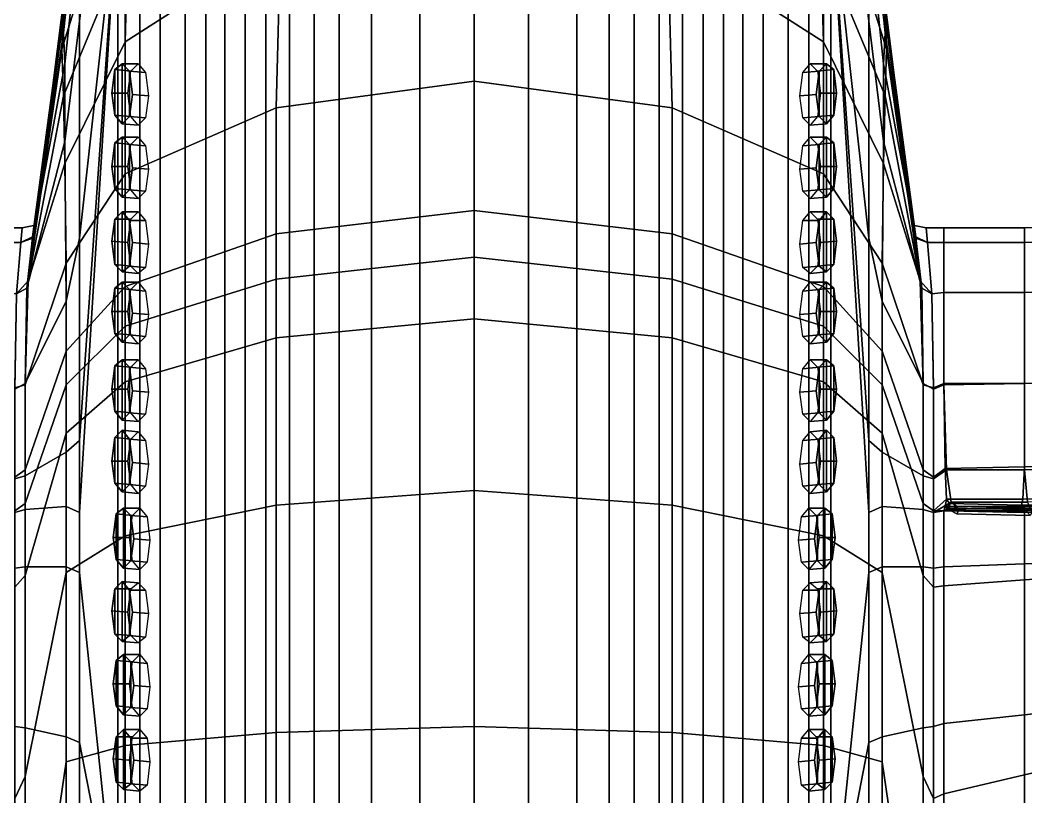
# Model space of a CAD drawing. Extents: x -0.257 to 0.257, y -0.266 to 0.229.
# Drawn here: x -0.0309 to 0.0376, y -0.0428 to 0.0102 of the extents above; entities that cross this region are included whole.
import ezdxf

# ---------------------------------------------------------------- set-up
doc = ezdxf.new("R2010")
doc.units = 0
for name, color, linetype in [('LOWPOLY_AIRPLANE_PLANEBODY', 252, 'CONTINUOUS'), ('LOWPOLY_AIRPLANE_POLYSURFAC_100', 252, 'CONTINUOUS'), ('LOWPOLY_AIRPLANE_POLYSURFAC_101', 252, 'CONTINUOUS'), ('LOWPOLY_AIRPLANE_POLYSURFAC_102', 252, 'CONTINUOUS'), ('LOWPOLY_AIRPLANE_POLYSURFAC_161', 252, 'CONTINUOUS'), ('LOWPOLY_AIRPLANE_POLYSURFAC_170', 252, 'CONTINUOUS'), ('LOWPOLY_AIRPLANE_POLYSURFAC_171', 252, 'CONTINUOUS'), ('LOWPOLY_AIRPLANE_POLYSURFAC_172', 252, 'CONTINUOUS'), ('LOWPOLY_AIRPLANE_POLYSURFAC_173', 252, 'CONTINUOUS'), ('LOWPOLY_AIRPLANE_POLYSURFAC_174', 252, 'CONTINUOUS'), ('LOWPOLY_AIRPLANE_POLYSURFAC_175', 252, 'CONTINUOUS'), ('LOWPOLY_AIRPLANE_POLYSURFAC_176', 252, 'CONTINUOUS'), ('LOWPOLY_AIRPLANE_POLYSURFAC_177', 252, 'CONTINUOUS'), ('LOWPOLY_AIRPLANE_POLYSURFAC_178', 252, 'CONTINUOUS'), ('LOWPOLY_AIRPLANE_POLYSURFAC_85', 252, 'CONTINUOUS'), ('LOWPOLY_AIRPLANE_POLYSURFAC_94', 252, 'CONTINUOUS'), ('LOWPOLY_AIRPLANE_POLYSURFAC_95', 252, 'CONTINUOUS'), ('LOWPOLY_AIRPLANE_POLYSURFAC_96', 252, 'CONTINUOUS'), ('LOWPOLY_AIRPLANE_POLYSURFAC_97', 252, 'CONTINUOUS'), ('LOWPOLY_AIRPLANE_POLYSURFAC_98', 252, 'CONTINUOUS'), ('LOWPOLY_AIRPLANE_POLYSURFAC_99', 252, 'CONTINUOUS')]:
    doc.layers.add(name, color=color, linetype=linetype)

msp = doc.modelspace()

# ---------------------------------------------------------------- meshes
at = {"layer": 'LOWPOLY_AIRPLANE_PLANEBODY'}
mesh = msp.add_polyface(dxfattribs=at)
corners = [(0.0269, -0.0047, 0.0449), (0.0269, 0.0101, 0.043), (0.0279, 0.0019, 0.041), (0.0278, -0.009, 0.0431), (0.0278, 0.0121, 0.0337), (0.0279, 0.0116, 0.0346), (0.0264, 0.0242, 0.0352), (0.0262, 0.025, 0.034), (0.028, 0.011, 0.0354), (0.0266, 0.0233, 0.0362), (0.0281, 0.0082, 0.0274), (0.028, 0.0107, 0.0291), (0.0252, 0.0228, 0.0279), (0.0246, 0.0194, 0.0259), (0.0279, 0.0122, 0.0307), (0.0256, 0.025, 0.03), (0.0278, -0.0064, 0.0226), (0.0279, 0.0004, 0.0241), (0.0238, 0.0087, 0.0229), (0.0238, -0.0003, 0.0218), (0.028, 0.0093, 0.0378), (0.0279, 0.0072, 0.0392), (0.0268, 0.0176, 0.0407), (0.0268, 0.0207, 0.0387), (0.0278, 0.0125, 0.0324), (0.026, 0.0255, 0.0321), (0.028, 0.005, 0.0257), (0.0236, 0.0156, 0.0243), (0.028, 0.0104, 0.0365), (0.0267, 0.0224, 0.0373), (0, 0.006, 0.0216), (0, -0.0028, 0.021), (0.0135, -0.0044, 0.021), (0.0135, 0.0042, 0.0216), (0, 0.0176, 0.0225), (0.0132, 0.0155, 0.0226), (0.0123, 0.0268, 0.0241), (0, 0.0288, 0.0239), (0.0256, 0.0213, 0.0455), (0.0254, 0.0293, 0.0429), (0.025, 0.0314, 0.0403), (0.0246, 0.0325, 0.0385), (0.0242, 0.0331, 0.0372), (0.019, 0.0328, 0.0276), (0.0164, 0.0302, 0.0257), (0.0243, 0.0189, 0.0486), (0.0243, 0.0325, 0.0486), (0.0301, -0.0046, 0.0357), (0.0304, -0.0076, 0.0338), (0.0301, -0.0047, 0.0379), (0.0299, -0.0038, 0.0369)]
mesh.append_faces([[corners[k] for k in face] for face in [(0, 1, 2, 3), (4, 5, 6, 7), (5, 8, 9, 6), (10, 11, 12, 13), (11, 14, 15, 12), (16, 17, 18, 19), (20, 21, 22, 23), (21, 2, 1, 22), (14, 24, 25, 15), (24, 4, 7, 25), (17, 26, 27, 18), (26, 10, 13, 27), (28, 29, 9, 8), (20, 23, 29, 28), (30, 31, 32, 33), (34, 30, 33, 35), (35, 36, 37, 34), (38, 39, 22, 1), (39, 40, 23, 22), (40, 41, 29, 23), (41, 42, 9, 29), (43, 44, 13, 12), (44, 36, 27, 13), (36, 35, 18, 27), (35, 33, 19, 18), (38, 45, 46, 46), (1, 0, 45, 38), (4, 47, 5, 5), (17, 48, 26, 26), (49, 21, 20, 50), (20, 28, 50, 50), (28, 8, 47, 50), (5, 47, 8, 8), (48, 11, 10, 10), (14, 11, 48, 48), (26, 48, 10, 10), (4, 24, 47, 47), (47, 24, 14, 48)]])
mesh = msp.add_polyface(dxfattribs=at)
corners = [(-0.0279, 0.0019, 0.041), (-0.0269, 0.0101, 0.043), (-0.0269, -0.0047, 0.0449), (-0.0278, -0.009, 0.0431), (-0.0264, 0.0242, 0.0352), (-0.0279, 0.0116, 0.0346), (-0.0278, 0.0121, 0.0337), (-0.0262, 0.025, 0.034), (-0.0266, 0.0233, 0.0362), (-0.028, 0.011, 0.0354), (-0.0252, 0.0228, 0.0279), (-0.028, 0.0107, 0.0291), (-0.0281, 0.0082, 0.0274), (-0.0246, 0.0194, 0.0259), (-0.0256, 0.025, 0.03), (-0.0279, 0.0122, 0.0307), (-0.0238, 0.0087, 0.0229), (-0.0279, 0.0004, 0.0241), (-0.0278, -0.0064, 0.0226), (-0.0238, -0.0003, 0.0218), (-0.0268, 0.0176, 0.0407), (-0.0279, 0.0072, 0.0392), (-0.028, 0.0093, 0.0378), (-0.0268, 0.0207, 0.0387), (-0.026, 0.0255, 0.0321), (-0.0278, 0.0125, 0.0324), (-0.0236, 0.0156, 0.0243), (-0.028, 0.005, 0.0257), (-0.0267, 0.0224, 0.0373), (-0.028, 0.0104, 0.0365), (-0.0135, -0.0044, 0.021), (0, -0.0028, 0.021), (0, 0.006, 0.0216), (-0.0135, 0.0042, 0.0216), (0, 0.0176, 0.0225), (-0.0132, 0.0155, 0.0226), (0, 0.0288, 0.0239), (-0.0123, 0.0268, 0.0241), (-0.0254, 0.0293, 0.0429), (-0.0256, 0.0213, 0.0455), (-0.025, 0.0314, 0.0403), (-0.0246, 0.0325, 0.0385), (-0.0164, 0.0302, 0.0257), (-0.019, 0.0328, 0.0276), (-0.0305, -0.0081, 0.0392), (-0.0301, -0.0047, 0.0379), (-0.0243, 0.0189, 0.0486), (-0.0243, 0.0325, 0.0486), (-0.0301, -0.0046, 0.0357), (-0.0304, -0.0076, 0.0338), (-0.0299, -0.0038, 0.0369)]
mesh.append_faces([[corners[k] for k in face] for face in [(0, 1, 2, 3), (4, 5, 6, 7), (8, 9, 5, 4), (10, 11, 12, 13), (14, 15, 11, 10), (16, 17, 18, 19), (20, 21, 22, 23), (1, 0, 21, 20), (24, 25, 15, 14), (7, 6, 25, 24), (26, 27, 17, 16), (13, 12, 27, 26), (8, 28, 29, 9), (28, 23, 22, 29), (30, 31, 32, 33), (33, 32, 34, 35), (36, 37, 35, 34), (20, 38, 39, 1), (23, 40, 38, 20), (28, 41, 40, 23), (13, 42, 43, 10), (26, 37, 42, 13), (16, 35, 37, 26), (19, 33, 35, 16), (0, 44, 45, 21), (46, 39, 47, 47), (46, 2, 1, 39), (48, 6, 5, 5), (49, 17, 27, 27), (22, 21, 45, 50), (29, 22, 50, 50), (48, 9, 29, 50), (48, 5, 9, 9), (11, 49, 12, 12), (11, 15, 49, 49), (49, 27, 12, 12), (25, 6, 48, 48), (15, 25, 48, 49)]])
mesh = msp.add_polyface(dxfattribs=at)
corners = [(-0.0278, -0.009, 0.0431), (-0.0269, -0.0047, 0.0449), (-0.0269, -0.0185, 0.0463), (-0.0278, -0.0193, 0.0448), (-0.0238, -0.0003, 0.0218), (-0.0278, -0.0064, 0.0226), (-0.0278, -0.0124, 0.0216), (-0.0238, -0.008, 0.0211), (-0.0238, -0.0145, 0.0209), (-0.0278, -0.018, 0.0212), (-0.0278, -0.0275, 0.0211), (-0.0238, -0.025, 0.0208), (-0.0238, -0.0107, 0.0209), (-0.0278, -0.0147, 0.0212), (-0.0269, -0.0234, 0.0468), (-0.0278, -0.023, 0.0454), (-0.0269, -0.0275, 0.0468), (-0.0278, -0.0271, 0.0454), (-0.0135, -0.0229, 0.0207), (0, -0.0219, 0.0207), (0, -0.0102, 0.0208), (-0.0135, -0.0115, 0.0208), (0, -0.006, 0.0208), (-0.0135, -0.0075, 0.0208), (0, -0.0028, 0.021), (-0.0135, -0.0044, 0.021), (-0.0135, 0.0042, 0.0216), (-0.0306, -0.0146, 0.0414), (-0.0305, -0.0081, 0.0392), (-0.0279, 0.0019, 0.041), (-0.0306, -0.0209, 0.0434), (-0.0306, -0.0232, 0.0441), (-0.0306, -0.0271, 0.0441), (-0.0243, -0.0525, 0.0486), (-0.0243, 0.0189, 0.0486), (-0.0238, 0.0179, 0.0524), (-0.0238, -0.0526, 0.0524), (-0.0228, 0.019, 0.0564), (-0.0228, -0.0515, 0.0564), (-0.0214, 0.0194, 0.06), (-0.0214, -0.0511, 0.06), (-0.0197, 0.0194, 0.0629), (-0.0197, -0.0511, 0.0629), (-0.0183, 0.0194, 0.0648), (-0.0183, -0.0511, 0.0648), (-0.017, 0.0194, 0.0661), (-0.017, -0.0511, 0.0661), (-0.0156, 0.0194, 0.0675), (-0.0156, -0.0511, 0.0675), (-0.0142, 0.0194, 0.0687), (-0.0142, -0.0511, 0.0687), (-0.0126, 0.0194, 0.0697), (-0.0126, -0.0511, 0.0697), (-0.0109, 0.0194, 0.0705), (-0.0109, -0.0511, 0.0705), (-0.0092, 0.0194, 0.0714), (-0.0092, -0.0511, 0.0714), (-0.007, 0.0194, 0.0722), (-0.007, -0.0511, 0.0722), (-0.0037, 0.0194, 0.0728), (-0.0037, -0.0511, 0.0728), (0, 0.0194, 0.0731), (0, -0.0511, 0.0731), (-0.0279, 0.0004, 0.0241), (-0.0304, -0.0076, 0.0338), (-0.0306, -0.0147, 0.0315), (-0.0306, -0.0205, 0.0297), (-0.0306, -0.0228, 0.0291), (-0.0306, -0.0277, 0.0291)]
mesh.append_faces([[corners[k] for k in face] for face in [(0, 1, 2, 3), (4, 5, 6, 7), (8, 9, 10, 11), (8, 12, 13, 9), (12, 7, 6, 13), (14, 15, 3, 2), (16, 17, 15, 14), (18, 19, 20, 21), (21, 20, 22, 23), (23, 22, 24, 25), (7, 25, 26, 4), (12, 23, 25, 7), (8, 21, 23, 12), (11, 18, 21, 8), (0, 27, 28, 29), (3, 30, 27, 0), (15, 31, 30, 3), (17, 32, 31, 15), (33, 34, 35, 36), (36, 35, 37, 38), (38, 37, 39, 40), (40, 39, 41, 42), (42, 41, 43, 44), (44, 43, 45, 46), (46, 45, 47, 48), (48, 47, 49, 50), (50, 49, 51, 52), (52, 51, 53, 54), (54, 53, 55, 56), (56, 55, 57, 58), (58, 57, 59, 60), (60, 59, 61, 62), (34, 2, 1, 1), (16, 14, 34, 33), (14, 2, 34, 34), (63, 64, 65, 5), (5, 65, 66, 6), (13, 67, 68, 9), (6, 66, 67, 13)]])
mesh = msp.add_polyface(dxfattribs=at)
corners = [(0.0269, -0.0185, 0.0463), (0.0269, -0.0047, 0.0449), (0.0278, -0.009, 0.0431), (0.0278, -0.0193, 0.0448), (0.0278, -0.0124, 0.0216), (0.0278, -0.0064, 0.0226), (0.0238, -0.0003, 0.0218), (0.0238, -0.008, 0.0211), (0.0278, -0.0275, 0.0211), (0.0278, -0.018, 0.0212), (0.0238, -0.0145, 0.0209), (0.0238, -0.025, 0.0208), (0.0278, -0.0147, 0.0212), (0.0238, -0.0107, 0.0209), (0.0278, -0.023, 0.0454), (0.0269, -0.0234, 0.0468), (0.0278, -0.0271, 0.0454), (0.0269, -0.0275, 0.0468), (0, -0.0102, 0.0208), (0, -0.0219, 0.0207), (0.0135, -0.0229, 0.0207), (0.0135, -0.0115, 0.0208), (0, -0.006, 0.0208), (0.0135, -0.0075, 0.0208), (0, -0.0028, 0.021), (0.0135, -0.0044, 0.021), (0.0135, 0.0042, 0.0216), (0.0301, -0.0047, 0.0379), (0.0305, -0.0081, 0.0392), (0.0279, 0.0019, 0.041), (0.0279, 0.0072, 0.0392), (0.0306, -0.0146, 0.0414), (0.0306, -0.0209, 0.0434), (0.0306, -0.0232, 0.0441), (0.0306, -0.0271, 0.0441), (0.0238, 0.0179, 0.0524), (0.0243, 0.0189, 0.0486), (0.0243, -0.0525, 0.0486), (0.0238, -0.0526, 0.0524), (0.0228, 0.019, 0.0564), (0.0228, -0.0515, 0.0564), (0.0214, 0.0194, 0.06), (0.0214, -0.0511, 0.06), (0.0197, 0.0194, 0.0629), (0.0197, -0.0511, 0.0629), (0.0183, 0.0194, 0.0648), (0.0183, -0.0511, 0.0648), (0.017, 0.0194, 0.0661), (0.017, -0.0511, 0.0661), (0.0156, 0.0194, 0.0675), (0.0156, -0.0511, 0.0675), (0.0142, 0.0194, 0.0687), (0.0142, -0.0511, 0.0687), (0.0126, 0.0194, 0.0697), (0.0126, -0.0511, 0.0697), (0.0109, 0.0194, 0.0705), (0.0109, -0.0511, 0.0705), (0.0092, 0.0194, 0.0714), (0.0092, -0.0511, 0.0714), (0.007, 0.0194, 0.0722), (0.007, -0.0511, 0.0722), (0.0037, 0.0194, 0.0728), (0.0037, -0.0511, 0.0728), (0, 0.0194, 0.0731), (0, -0.0511, 0.0731), (0.0306, -0.0147, 0.0315), (0.0304, -0.0076, 0.0338), (0.0279, 0.0004, 0.0241), (0.0306, -0.0205, 0.0297), (0.0306, -0.0277, 0.0291), (0.0306, -0.0228, 0.0291)]
mesh.append_faces([[corners[k] for k in face] for face in [(0, 1, 2, 3), (4, 5, 6, 7), (8, 9, 10, 11), (12, 13, 10, 9), (4, 7, 13, 12), (3, 14, 15, 0), (14, 16, 17, 15), (18, 19, 20, 21), (22, 18, 21, 23), (24, 22, 23, 25), (26, 25, 7, 6), (25, 23, 13, 7), (23, 21, 10, 13), (21, 20, 11, 10), (27, 28, 29, 30), (31, 32, 3, 2), (32, 33, 14, 3), (33, 34, 16, 14), (35, 36, 37, 38), (39, 35, 38, 40), (41, 39, 40, 42), (43, 41, 42, 44), (45, 43, 44, 46), (47, 45, 46, 48), (49, 47, 48, 50), (51, 49, 50, 52), (53, 51, 52, 54), (55, 53, 54, 56), (57, 55, 56, 58), (59, 57, 58, 60), (61, 59, 60, 62), (63, 61, 62, 64), (0, 36, 1, 1), (36, 15, 17, 37), (0, 15, 36, 36), (65, 66, 67, 5), (68, 65, 5, 4), (69, 70, 12, 9)]])
mesh = msp.add_polyface(dxfattribs=at)
corners = [(0.0301, -0.0046, 0.0357), (0.0309, -0.005, 0.0361), (0.0308, -0.004, 0.037), (0.0299, -0.0038, 0.0369), (0.0304, -0.0076, 0.0338), (0.0312, -0.0085, 0.0347), (0.0301, -0.0047, 0.0379), (0.0309, -0.005, 0.0379), (0.0312, -0.0085, 0.0392), (0.0305, -0.0081, 0.0392), (0.0306, -0.0147, 0.0315), (0.0313, -0.0149, 0.0326), (0.0306, -0.0205, 0.0297), (0.0313, -0.021, 0.0308), (0.0306, -0.0146, 0.0414), (0.0313, -0.015, 0.0414), (0.0313, -0.0211, 0.0435), (0.0306, -0.0209, 0.0434), (0.0306, -0.0228, 0.0291), (0.0313, -0.0233, 0.0302), (0.0306, -0.0277, 0.0291), (0.0313, -0.0285, 0.0302), (0.0306, -0.0232, 0.0441), (0.0313, -0.0234, 0.0441), (0.0313, -0.0272, 0.0441), (0.0306, -0.0271, 0.0441), (0.032, -0.005, 0.0363), (0.0375, -0.005, 0.0371), (0.0375, -0.004, 0.0381), (0.032, -0.004, 0.0373), (0.032, -0.0084, 0.035), (0.0375, -0.0084, 0.0358), (0.0375, -0.005, 0.039), (0.0375, -0.0084, 0.0402), (0.032, -0.0084, 0.0394), (0.032, -0.005, 0.0381), (0.0375, -0.0233, 0.0315), (0.032, -0.0233, 0.0305), (0.032, -0.0284, 0.0305), (0.0375, -0.028, 0.0315), (0.0375, -0.0233, 0.0449), (0.0375, -0.0269, 0.0449), (0.032, -0.0271, 0.0443), (0.032, -0.0233, 0.0443), (0.032, -0.0147, 0.0415), (0.0322, -0.0205, 0.0432), (0.0321, -0.0204, 0.0315), (0.032, -0.0146, 0.033), (0.0278, -0.009, 0.0431), (0.0279, 0.0019, 0.041), (0.0278, -0.0124, 0.0216), (0.0278, -0.0147, 0.0212), (0.0325, -0.0227, 0.0431), (0.0329, -0.023, 0.0424), (0.0325, -0.0233, 0.0433), (0.0322, -0.0232, 0.0441), (0.0329, -0.0235, 0.0426), (0.033, -0.0233, 0.0422), (0.0322, -0.0225, 0.0317), (0.0321, -0.023, 0.0308), (0.0322, -0.0231, 0.0315), (0.0324, -0.0228, 0.0324), (0.0324, -0.0233, 0.0323), (0.0324, -0.0231, 0.0326)]
mesh.append_faces([[corners[k] for k in face] for face in [(0, 1, 2, 3), (4, 5, 1, 0), (6, 7, 8, 9), (3, 2, 7, 6), (10, 11, 5, 4), (12, 13, 11, 10), (14, 15, 16, 17), (9, 8, 15, 14), (18, 19, 13, 12), (20, 21, 19, 18), (22, 23, 24, 25), (17, 16, 23, 22), (26, 27, 28, 29), (30, 31, 27, 26), (32, 33, 34, 35), (28, 32, 35, 29), (36, 37, 38, 39), (40, 41, 42, 43), (43, 42, 24, 23), (44, 45, 16, 15), (38, 37, 19, 21), (46, 47, 11, 13), (47, 30, 5, 11), (30, 26, 1, 5), (26, 29, 2, 1), (29, 35, 7, 2), (35, 34, 8, 7), (34, 44, 15, 8), (9, 14, 48, 49), (18, 12, 50, 51), (45, 52, 23, 16), (52, 53, 54, 55), (56, 54, 53, 57), (23, 52, 55, 43), (58, 46, 13, 19), (59, 60, 61, 58), (60, 62, 63, 61), (58, 19, 37, 59)]])
mesh = msp.add_polyface(dxfattribs=at)
corners = [(-0.0308, -0.004, 0.037), (-0.0309, -0.005, 0.0361), (-0.0301, -0.0046, 0.0357), (-0.0299, -0.0038, 0.0369), (-0.0312, -0.0085, 0.0347), (-0.0304, -0.0076, 0.0338), (-0.0312, -0.0085, 0.0392), (-0.0309, -0.005, 0.0379), (-0.0301, -0.0047, 0.0379), (-0.0305, -0.0081, 0.0392), (-0.0313, -0.0149, 0.0326), (-0.0306, -0.0147, 0.0315), (-0.0313, -0.021, 0.0308), (-0.0306, -0.0205, 0.0297), (-0.0313, -0.0211, 0.0435), (-0.0313, -0.015, 0.0414), (-0.0306, -0.0146, 0.0414), (-0.0306, -0.0209, 0.0434), (-0.0313, -0.0233, 0.0302), (-0.0306, -0.0228, 0.0291), (-0.0313, -0.0285, 0.0302), (-0.0306, -0.0277, 0.0291), (-0.0313, -0.0272, 0.0441), (-0.0313, -0.0234, 0.0441), (-0.0306, -0.0232, 0.0441), (-0.0306, -0.0271, 0.0441), (-0.0375, -0.004, 0.0381), (-0.0375, -0.005, 0.0371), (-0.032, -0.005, 0.0363), (-0.032, -0.004, 0.0373), (-0.0375, -0.0084, 0.0358), (-0.032, -0.0084, 0.035), (-0.032, -0.0084, 0.0394), (-0.0375, -0.0084, 0.0402), (-0.0375, -0.005, 0.039), (-0.032, -0.005, 0.0381), (-0.032, -0.0284, 0.0305), (-0.032, -0.0233, 0.0305), (-0.0375, -0.0233, 0.0315), (-0.0375, -0.028, 0.0315), (-0.032, -0.0271, 0.0443), (-0.0375, -0.0269, 0.0449), (-0.0375, -0.0233, 0.0449), (-0.032, -0.0233, 0.0443), (-0.032, -0.0147, 0.0415), (-0.0375, -0.0146, 0.0422), (-0.032, -0.0146, 0.033), (-0.0375, -0.0146, 0.0339), (-0.0322, -0.0205, 0.0432), (-0.0321, -0.0204, 0.0315), (-0.0325, -0.0227, 0.0431), (-0.0325, -0.0233, 0.0433), (-0.0329, -0.023, 0.0424), (-0.0322, -0.0232, 0.0441), (-0.0329, -0.0235, 0.0426), (-0.033, -0.0233, 0.0422), (-0.0322, -0.0225, 0.0317), (-0.0324, -0.0228, 0.0324), (-0.0322, -0.0231, 0.0315), (-0.0321, -0.023, 0.0308), (-0.0324, -0.0231, 0.0326), (-0.0324, -0.0233, 0.0323)]
mesh.append_faces([[corners[k] for k in face] for face in [(0, 1, 2, 3), (1, 4, 5, 2), (6, 7, 8, 9), (7, 0, 3, 8), (4, 10, 11, 5), (10, 12, 13, 11), (14, 15, 16, 17), (15, 6, 9, 16), (12, 18, 19, 13), (18, 20, 21, 19), (22, 23, 24, 25), (23, 14, 17, 24), (26, 27, 28, 29), (27, 30, 31, 28), (32, 33, 34, 35), (35, 34, 26, 29), (36, 37, 38, 39), (40, 41, 42, 43), (44, 45, 33, 32), (46, 31, 30, 47), (22, 40, 43, 23), (14, 48, 44, 15), (18, 37, 36, 20), (10, 46, 49, 12), (4, 31, 46, 10), (1, 28, 31, 4), (0, 29, 28, 1), (7, 35, 29, 0), (6, 32, 35, 7), (15, 44, 32, 6), (23, 50, 48, 14), (51, 52, 50, 53), (52, 51, 54, 55), (53, 50, 23, 43), (12, 49, 56, 18), (57, 58, 59, 56), (60, 61, 58, 57), (37, 18, 56, 59)]])
mesh = msp.add_polyface(dxfattribs=at)
corners = [(0.0372, -0.0232, 0.0341), (0.0373, -0.0229, 0.0339), (0.0324, -0.0228, 0.0324), (0.0324, -0.0231, 0.0326), (0.0373, -0.0234, 0.0337), (0.0324, -0.0233, 0.0323), (0.038, -0.0234, 0.0423), (0.0379, -0.0236, 0.0427), (0.0329, -0.0235, 0.0426), (0.033, -0.0233, 0.0422), (0.0379, -0.0231, 0.0426), (0.0329, -0.023, 0.0424), (0.0375, -0.023, 0.0318), (0.0321, -0.023, 0.0308), (0.032, -0.0233, 0.0305), (0.0375, -0.0233, 0.0315), (0.0375, -0.0231, 0.0446), (0.0375, -0.0233, 0.0449), (0.032, -0.0233, 0.0443), (0.0322, -0.0232, 0.0441), (0.0375, -0.0146, 0.0422), (0.0375, -0.0205, 0.0438), (0.0322, -0.0205, 0.0432), (0.032, -0.0147, 0.0415), (0.0375, -0.0084, 0.0402), (0.032, -0.0084, 0.0394), (0.0375, -0.0146, 0.0339), (0.032, -0.0146, 0.033), (0.0321, -0.0204, 0.0315), (0.0375, -0.0203, 0.0326), (0.0375, -0.0084, 0.0358), (0.032, -0.0084, 0.035), (0.0322, -0.0225, 0.0317), (0.0374, -0.0225, 0.0329), (0.0374, -0.0232, 0.0327), (0.0322, -0.0231, 0.0315), (0.0325, -0.0233, 0.0433), (0.0377, -0.0234, 0.0437), (0.0377, -0.0227, 0.0435), (0.0325, -0.0227, 0.0431), (0.0693, -0.0259, 0.0373), (0.0693, -0.0229, 0.0373), (0.0375, -0.028, 0.0315), (0.0692, -0.0228, 0.0376), (0.069, -0.023, 0.0386), (0.0688, -0.0232, 0.0395), (0.0687, -0.023, 0.0399), (0.0688, -0.0227, 0.0396), (0.069, -0.0223, 0.0387), (0.0692, -0.0202, 0.0382), (0.0693, -0.0144, 0.0393), (0.0693, -0.0082, 0.0409), (0.0693, -0.0048, 0.042), (0.0375, -0.005, 0.0371), (0.0693, -0.0038, 0.0429), (0.0375, -0.004, 0.0381), (0.0693, -0.0048, 0.0438), (0.0375, -0.005, 0.039), (0.0693, -0.0082, 0.0449), (0.0693, -0.0144, 0.0465), (0.0693, -0.0202, 0.0475), (0.0694, -0.0224, 0.0471), (0.0694, -0.023, 0.0472), (0.0693, -0.0228, 0.0482), (0.0693, -0.0229, 0.0485), (0.0693, -0.0257, 0.0485), (0.0375, -0.0269, 0.0449)]
mesh.append_faces([[corners[k] for k in face] for face in [(0, 1, 2, 3), (4, 0, 3, 5), (6, 7, 8, 9), (10, 6, 9, 11), (12, 13, 14, 15), (16, 17, 18, 19), (20, 21, 22, 23), (24, 20, 23, 25), (26, 27, 28, 29), (30, 31, 27, 26), (32, 33, 29, 28), (2, 1, 33, 32), (34, 35, 13, 12), (4, 5, 35, 34), (36, 37, 16, 19), (8, 7, 37, 36), (38, 39, 22, 21), (10, 11, 39, 38), (40, 41, 15, 42), (41, 43, 12, 15), (43, 44, 34, 12), (44, 45, 4, 34), (45, 46, 0, 4), (46, 47, 1, 0), (47, 48, 33, 1), (48, 49, 29, 33), (49, 50, 26, 29), (50, 51, 30, 26), (51, 52, 53, 30), (52, 54, 55, 53), (54, 56, 57, 55), (56, 58, 24, 57), (58, 59, 20, 24), (59, 60, 21, 20), (60, 61, 38, 21), (62, 63, 16, 37), (63, 64, 17, 16), (64, 65, 66, 17)]])
mesh = msp.add_polyface(dxfattribs=at)
corners = [(-0.0238, -0.025, 0.0208), (-0.0278, -0.0275, 0.0211), (-0.0278, -0.0404, 0.021), (-0.0238, -0.0393, 0.0207), (-0.0238, -0.0545, 0.0206), (-0.0278, -0.0541, 0.0209), (-0.0278, -0.0678, 0.021), (-0.0238, -0.0697, 0.0207), (-0.0278, -0.081, 0.0214), (-0.0238, -0.0843, 0.021), (-0.0269, -0.0706, 0.0465), (-0.0278, -0.0714, 0.0452), (-0.0278, -0.0546, 0.0454), (-0.0269, -0.0546, 0.0469), (-0.0269, -0.0858, 0.046), (-0.0278, -0.0871, 0.0448), (-0.0269, -0.0391, 0.0469), (-0.0278, -0.0387, 0.0454), (-0.0278, -0.0271, 0.0454), (-0.0269, -0.0275, 0.0468), (-0.0313, -0.0285, 0.0302), (-0.0313, -0.0429, 0.0302), (-0.0306, -0.0414, 0.0291), (-0.0306, -0.0277, 0.0291), (-0.0313, -0.0619, 0.0302), (-0.0306, -0.0595, 0.0291), (-0.0313, -0.0546, 0.0441), (-0.0313, -0.038, 0.0441), (-0.0306, -0.0381, 0.0441), (-0.0306, -0.0546, 0.0441), (-0.0313, -0.0272, 0.0441), (-0.0306, -0.0271, 0.0441), (-0.0313, -0.0939, 0.0441), (-0.0313, -0.0756, 0.0441), (-0.0306, -0.0754, 0.0441), (-0.0306, -0.0936, 0.0441), (-0.0313, -0.0805, 0.0302), (-0.0306, -0.0773, 0.0291), (-0.0135, -0.0384, 0.0206), (0, -0.038, 0.0206), (0, -0.0219, 0.0207), (-0.0135, -0.0229, 0.0207), (-0.0135, -0.0713, 0.0206), (0, -0.072, 0.0206), (0, -0.0549, 0.0205), (-0.0135, -0.0548, 0.0205), (-0.0135, -0.0871, 0.0209), (0, -0.0883, 0.0209), (-0.032, -0.0613, 0.0305), (-0.032, -0.0797, 0.0305), (-0.032, -0.0426, 0.0305), (-0.032, -0.0284, 0.0305), (-0.0278, -0.018, 0.0212), (-0.0305, -0.0938, 0.0289), (-0.0278, -0.093, 0.0219), (-0.0243, -0.0525, 0.0486)]
mesh.append_faces([[corners[k] for k in face] for face in [(0, 1, 2, 3), (4, 5, 6, 7), (3, 2, 5, 4), (7, 6, 8, 9), (10, 11, 12, 13), (14, 15, 11, 10), (16, 17, 18, 19), (13, 12, 17, 16), (20, 21, 22, 23), (21, 24, 25, 22), (26, 27, 28, 29), (27, 30, 31, 28), (32, 33, 34, 35), (33, 26, 29, 34), (24, 36, 37, 25), (38, 39, 40, 41), (42, 43, 44, 45), (45, 44, 39, 38), (46, 47, 43, 42), (3, 38, 41, 0), (4, 45, 38, 3), (7, 42, 45, 4), (9, 46, 42, 7), (24, 48, 49, 36), (21, 50, 48, 24), (20, 51, 50, 21), (17, 28, 31, 18), (12, 29, 28, 17), (11, 34, 29, 12), (15, 35, 34, 11), (52, 23, 22, 1), (1, 22, 25, 2), (2, 25, 37, 5), (5, 37, 53, 6), (6, 53, 54, 8), (16, 55, 13, 13), (10, 13, 55, 55), (55, 16, 19, 19), (14, 10, 55, 55)]])
mesh = msp.add_polyface(dxfattribs=at)
corners = [(0.0278, -0.0404, 0.021), (0.0278, -0.0275, 0.0211), (0.0238, -0.025, 0.0208), (0.0238, -0.0393, 0.0207), (0.0278, -0.0678, 0.021), (0.0278, -0.0541, 0.0209), (0.0238, -0.0545, 0.0206), (0.0238, -0.0697, 0.0207), (0.0278, -0.081, 0.0214), (0.0238, -0.0843, 0.021), (0.0278, -0.0546, 0.0454), (0.0278, -0.0714, 0.0452), (0.0269, -0.0706, 0.0465), (0.0269, -0.0546, 0.0469), (0.0278, -0.0871, 0.0448), (0.0269, -0.0858, 0.046), (0.0278, -0.0271, 0.0454), (0.0278, -0.0387, 0.0454), (0.0269, -0.0391, 0.0469), (0.0269, -0.0275, 0.0468), (0.0306, -0.0414, 0.0291), (0.0313, -0.0429, 0.0302), (0.0313, -0.0285, 0.0302), (0.0306, -0.0277, 0.0291), (0.0306, -0.0595, 0.0291), (0.0313, -0.0619, 0.0302), (0.0306, -0.0381, 0.0441), (0.0313, -0.038, 0.0441), (0.0313, -0.0546, 0.0441), (0.0306, -0.0546, 0.0441), (0.0306, -0.0271, 0.0441), (0.0313, -0.0272, 0.0441), (0.0313, -0.0756, 0.0441), (0.0306, -0.0754, 0.0441), (0.0306, -0.0773, 0.0291), (0.0313, -0.0805, 0.0302), (0, -0.0219, 0.0207), (0, -0.038, 0.0206), (0.0135, -0.0384, 0.0206), (0.0135, -0.0229, 0.0207), (0, -0.0549, 0.0205), (0, -0.072, 0.0206), (0.0135, -0.0713, 0.0206), (0.0135, -0.0548, 0.0205), (0, -0.0883, 0.0209), (0.0135, -0.0871, 0.0209), (0.032, -0.0271, 0.0443), (0.032, -0.0378, 0.0443), (0.032, -0.0542, 0.0443), (0.032, -0.0749, 0.0443), (0.032, -0.0929, 0.0443), (0.0313, -0.0939, 0.0441), (0.0306, -0.0936, 0.0441), (0.0278, -0.018, 0.0212), (0.0305, -0.0938, 0.0289), (0.0278, -0.093, 0.0219), (0.0243, -0.0525, 0.0486)]
mesh.append_faces([[corners[k] for k in face] for face in [(0, 1, 2, 3), (4, 5, 6, 7), (5, 0, 3, 6), (8, 4, 7, 9), (10, 11, 12, 13), (11, 14, 15, 12), (16, 17, 18, 19), (17, 10, 13, 18), (20, 21, 22, 23), (24, 25, 21, 20), (26, 27, 28, 29), (30, 31, 27, 26), (29, 28, 32, 33), (34, 35, 25, 24), (36, 37, 38, 39), (40, 41, 42, 43), (37, 40, 43, 38), (41, 44, 45, 42), (39, 38, 3, 2), (38, 43, 6, 3), (43, 42, 7, 6), (42, 45, 9, 7), (46, 47, 27, 31), (47, 48, 28, 27), (48, 49, 32, 28), (49, 50, 51, 32), (30, 26, 17, 16), (26, 29, 10, 17), (29, 33, 11, 10), (33, 52, 14, 11), (20, 23, 53, 1), (24, 20, 1, 0), (34, 24, 0, 5), (54, 34, 5, 4), (55, 54, 4, 8), (56, 18, 13, 13), (13, 12, 56, 56), (18, 56, 19, 19), (12, 15, 56, 56)]])
mesh = msp.add_polyface(dxfattribs=at)
corners = [(0.0375, -0.0372, 0.0449), (0.0375, -0.0528, 0.0449), (0.032, -0.0542, 0.0443), (0.032, -0.0378, 0.0443), (0.0375, -0.0269, 0.0449), (0.032, -0.0271, 0.0443), (0.0375, -0.0724, 0.0449), (0.032, -0.0749, 0.0443), (0.0375, -0.0769, 0.0315), (0.0375, -0.0591, 0.0315), (0.032, -0.0613, 0.0305), (0.032, -0.0797, 0.0305), (0.0375, -0.0413, 0.0315), (0.0375, -0.028, 0.0315), (0.032, -0.0284, 0.0305), (0.032, -0.0426, 0.0305), (0.0748, -0.0439, 0.0383), (0.0748, -0.0328, 0.0383), (0.0693, -0.0341, 0.0373), (0.0693, -0.0461, 0.0373), (0.0748, -0.0255, 0.0383), (0.0693, -0.0259, 0.0373), (0.0748, -0.0692, 0.0383), (0.0748, -0.0575, 0.0383), (0.0693, -0.0604, 0.0373), (0.0693, -0.0724, 0.0373), (0.0748, -0.0744, 0.0383), (0.0693, -0.0778, 0.0373), (0.0748, -0.0664, 0.0491), (0.0748, -0.0725, 0.0491), (0.0693, -0.0762, 0.0485), (0.0693, -0.0698, 0.0485), (0.0748, -0.0434, 0.0491), (0.0748, -0.0556, 0.0491), (0.0693, -0.0581, 0.0485), (0.0693, -0.0447, 0.0485), (0.0748, -0.0255, 0.0491), (0.0748, -0.0328, 0.0491), (0.0693, -0.0335, 0.0485), (0.0693, -0.0257, 0.0485), (0.0758, -0.0657, 0.0492), (0.0758, -0.0549, 0.0492), (0.0778, -0.0537, 0.0494), (0.0778, -0.0644, 0.0494), (0.0758, -0.0427, 0.0492), (0.0778, -0.0416, 0.0494), (0.0313, -0.0619, 0.0302), (0.0313, -0.0805, 0.0302), (0.0313, -0.0429, 0.0302), (0.0313, -0.0285, 0.0302), (0.0375, -0.0895, 0.0449), (0.0758, -0.0249, 0.0492), (0.0758, -0.0322, 0.0492), (0.0758, -0.0718, 0.0492), (0.0758, -0.0753, 0.0485), (0.0748, -0.076, 0.0484), (0.0758, -0.0737, 0.0384), (0.0758, -0.0685, 0.0384), (0.0758, -0.0568, 0.0384), (0.0758, -0.0432, 0.0384), (0.0758, -0.0322, 0.0384), (0.0758, -0.0249, 0.0384)]
mesh.append_faces([[corners[k] for k in face] for face in [(0, 1, 2, 3), (4, 0, 3, 5), (1, 6, 7, 2), (8, 9, 10, 11), (12, 13, 14, 15), (9, 12, 15, 10), (16, 17, 18, 19), (17, 20, 21, 18), (22, 23, 24, 25), (23, 16, 19, 24), (26, 22, 25, 27), (28, 29, 30, 31), (32, 33, 34, 35), (33, 28, 31, 34), (36, 37, 38, 39), (37, 32, 35, 38), (40, 41, 42, 43), (41, 44, 45, 42), (11, 10, 46, 47), (10, 15, 48, 46), (15, 14, 49, 48), (24, 19, 9, 8), (19, 18, 12, 9), (18, 21, 13, 12), (39, 38, 0, 4), (38, 35, 1, 0), (35, 34, 6, 1), (34, 31, 50, 6), (51, 52, 37, 36), (52, 44, 32, 37), (44, 41, 33, 32), (41, 40, 28, 33), (40, 53, 29, 28), (53, 54, 55, 29), (56, 57, 22, 26), (57, 58, 23, 22), (58, 59, 16, 23), (59, 60, 17, 16), (60, 61, 20, 17)]])
at = {"layer": 'LOWPOLY_AIRPLANE_POLYSURFAC_100'}
mesh = msp.add_polyface(dxfattribs=at)
corners = [(0.0244, -0.0235, 0.0503), (0.0234, -0.0236, 0.0558), (0.0234, -0.0267, 0.0557), (0.0244, -0.0266, 0.0503), (0.0223, -0.0237, 0.0557), (0.0233, -0.0236, 0.0502), (0.0223, -0.0268, 0.0556), (0.0233, -0.0267, 0.0502), (0.0239, -0.0231, 0.0531), (0.0232, -0.0252, 0.0566), (0.0239, -0.0272, 0.053), (0.0246, -0.0251, 0.0494), (0.0228, -0.0231, 0.053), (0.0221, -0.0253, 0.0566), (0.0228, -0.0273, 0.0529), (0.0235, -0.0251, 0.0493)]
mesh.append_faces([[corners[k] for k in face] for face in [(4, 12, 8, 1), (12, 5, 0, 8), (6, 13, 9, 2), (13, 4, 1, 9), (7, 14, 10, 3), (14, 6, 2, 10), (15, 11, 0, 5), (15, 7, 3, 11), (0, 11, 3, 3), (8, 0, 3, 10), (8, 10, 2, 1), (2, 9, 1, 1)]])
at = {"layer": 'LOWPOLY_AIRPLANE_POLYSURFAC_101'}
mesh = msp.add_polyface(dxfattribs=at)
corners = [(0.0245, -0.0286, 0.0503), (0.0235, -0.0287, 0.0557), (0.0235, -0.0318, 0.0557), (0.0245, -0.0317, 0.0503), (0.0224, -0.0287, 0.0557), (0.0234, -0.0286, 0.0502), (0.0224, -0.0319, 0.0556), (0.0234, -0.0318, 0.0502), (0.024, -0.0281, 0.053), (0.0233, -0.0302, 0.0566), (0.024, -0.0322, 0.053), (0.0247, -0.0301, 0.0494), (0.0229, -0.0282, 0.053), (0.0222, -0.0303, 0.0566), (0.0229, -0.0323, 0.0529), (0.0236, -0.0302, 0.0493)]
mesh.append_faces([[corners[k] for k in face] for face in [(4, 12, 8, 1), (12, 5, 0, 8), (6, 13, 9, 2), (13, 4, 1, 9), (7, 14, 10, 3), (14, 6, 2, 10), (15, 11, 0, 5), (15, 7, 3, 11), (0, 11, 3, 3), (8, 0, 3, 10), (8, 10, 2, 1), (2, 9, 1, 1)]])
at = {"layer": 'LOWPOLY_AIRPLANE_POLYSURFAC_102'}
mesh = msp.add_polyface(dxfattribs=at)
corners = [(0.0244, -0.0335, 0.0503), (0.0234, -0.0336, 0.0558), (0.0234, -0.0367, 0.0557), (0.0244, -0.0366, 0.0503), (0.0223, -0.0337, 0.0557), (0.0233, -0.0336, 0.0502), (0.0223, -0.0368, 0.0556), (0.0233, -0.0367, 0.0502), (0.0239, -0.0331, 0.0531), (0.0232, -0.0352, 0.0566), (0.0239, -0.0372, 0.053), (0.0246, -0.0351, 0.0494), (0.0228, -0.0331, 0.053), (0.0221, -0.0353, 0.0566), (0.0228, -0.0373, 0.0529), (0.0235, -0.0351, 0.0493)]
mesh.append_faces([[corners[k] for k in face] for face in [(4, 12, 8, 1), (12, 5, 0, 8), (6, 13, 9, 2), (13, 4, 1, 9), (7, 14, 10, 3), (14, 6, 2, 10), (15, 11, 0, 5), (15, 7, 3, 11), (0, 11, 3, 3), (8, 0, 3, 10), (8, 10, 2, 1), (2, 9, 1, 1)]])
at = {"layer": 'LOWPOLY_AIRPLANE_POLYSURFAC_161'}
mesh = msp.add_polyface(dxfattribs=at)
corners = [(-0.0244, -0.0387, 0.0503), (-0.0234, -0.0388, 0.0558), (-0.0234, -0.0419, 0.0557), (-0.0244, -0.0418, 0.0503), (-0.0223, -0.0388, 0.0557), (-0.0233, -0.0387, 0.0502), (-0.0223, -0.042, 0.0556), (-0.0233, -0.0419, 0.0502), (-0.0239, -0.0382, 0.0531), (-0.0232, -0.0403, 0.0566), (-0.0239, -0.0423, 0.053), (-0.0246, -0.0402, 0.0494), (-0.0228, -0.0382, 0.053), (-0.0221, -0.0404, 0.0566), (-0.0228, -0.0424, 0.0529), (-0.0235, -0.0403, 0.0493)]
mesh.append_faces([[corners[k] for k in face] for face in [(8, 12, 4, 1), (0, 5, 12, 8), (9, 13, 6, 2), (1, 4, 13, 9), (10, 14, 7, 3), (2, 6, 14, 10), (0, 11, 15, 5), (3, 7, 15, 11), (1, 9, 2, 2), (8, 1, 2, 10), (8, 10, 3, 0), (3, 11, 0, 0)]])
at = {"layer": 'LOWPOLY_AIRPLANE_POLYSURFAC_170'}
mesh = msp.add_polyface(dxfattribs=at)
corners = [(-0.0245, 0.0068, 0.0503), (-0.0235, 0.0067, 0.0557), (-0.0235, 0.0036, 0.0557), (-0.0245, 0.0037, 0.0503), (-0.0224, 0.0066, 0.0557), (-0.0234, 0.0067, 0.0502), (-0.0224, 0.0035, 0.0556), (-0.0234, 0.0036, 0.0502), (-0.024, 0.0072, 0.053), (-0.0233, 0.0051, 0.0566), (-0.024, 0.0031, 0.053), (-0.0247, 0.0052, 0.0494), (-0.0229, 0.0072, 0.053), (-0.0222, 0.005, 0.0566), (-0.0229, 0.003, 0.0529), (-0.0236, 0.0052, 0.0493)]
mesh.append_faces([[corners[k] for k in face] for face in [(8, 12, 4, 1), (0, 5, 12, 8), (9, 13, 6, 2), (1, 4, 13, 9), (10, 14, 7, 3), (2, 6, 14, 10), (0, 11, 15, 5), (3, 7, 15, 11), (1, 9, 2, 2), (8, 1, 2, 10), (8, 10, 3, 0), (3, 11, 0, 0)]])
at = {"layer": 'LOWPOLY_AIRPLANE_POLYSURFAC_171'}
mesh = msp.add_polyface(dxfattribs=at)
corners = [(-0.0245, 0.0018, 0.0503), (-0.0235, 0.0017, 0.0557), (-0.0235, -0.0014, 0.0557), (-0.0245, -0.0013, 0.0503), (-0.0224, 0.0016, 0.0557), (-0.0234, 0.0017, 0.0502), (-0.0224, -0.0015, 0.0556), (-0.0234, -0.0014, 0.0502), (-0.024, 0.0022, 0.053), (-0.0233, 0.0001, 0.0566), (-0.024, -0.0019, 0.053), (-0.0247, 0.0002, 0.0494), (-0.0229, 0.0022, 0.053), (-0.0222, 0, 0.0566), (-0.0229, -0.002, 0.0529), (-0.0236, 0.0002, 0.0493)]
mesh.append_faces([[corners[k] for k in face] for face in [(8, 12, 4, 1), (0, 5, 12, 8), (9, 13, 6, 2), (1, 4, 13, 9), (10, 14, 7, 3), (2, 6, 14, 10), (0, 11, 15, 5), (3, 7, 15, 11), (1, 9, 2, 2), (8, 1, 2, 10), (8, 10, 3, 0), (3, 11, 0, 0)]])
at = {"layer": 'LOWPOLY_AIRPLANE_POLYSURFAC_172'}
mesh = msp.add_polyface(dxfattribs=at)
corners = [(-0.0245, -0.0034, 0.0503), (-0.0235, -0.0035, 0.0557), (-0.0235, -0.0066, 0.0557), (-0.0245, -0.0065, 0.0503), (-0.0224, -0.0035, 0.0557), (-0.0234, -0.0034, 0.0502), (-0.0224, -0.0067, 0.0556), (-0.0234, -0.0066, 0.0502), (-0.024, -0.0029, 0.053), (-0.0233, -0.005, 0.0566), (-0.024, -0.007, 0.053), (-0.0247, -0.0049, 0.0494), (-0.0229, -0.0029, 0.053), (-0.0222, -0.0051, 0.0566), (-0.0229, -0.0071, 0.0529), (-0.0236, -0.005, 0.0493)]
mesh.append_faces([[corners[k] for k in face] for face in [(8, 12, 4, 1), (0, 5, 12, 8), (9, 13, 6, 2), (1, 4, 13, 9), (10, 14, 7, 3), (2, 6, 14, 10), (0, 11, 15, 5), (3, 7, 15, 11), (1, 9, 2, 2), (8, 1, 2, 10), (8, 10, 3, 0), (3, 11, 0, 0)]])
at = {"layer": 'LOWPOLY_AIRPLANE_POLYSURFAC_173'}
mesh = msp.add_polyface(dxfattribs=at)
corners = [(-0.0245, -0.0081, 0.0503), (-0.0235, -0.0082, 0.0557), (-0.0235, -0.0113, 0.0557), (-0.0245, -0.0112, 0.0503), (-0.0224, -0.0083, 0.0557), (-0.0234, -0.0082, 0.0502), (-0.0224, -0.0114, 0.0556), (-0.0234, -0.0113, 0.0502), (-0.024, -0.0077, 0.053), (-0.0233, -0.0098, 0.0566), (-0.024, -0.0118, 0.053), (-0.0247, -0.0097, 0.0494), (-0.0229, -0.0077, 0.053), (-0.0222, -0.0099, 0.0566), (-0.0229, -0.0119, 0.0529), (-0.0236, -0.0097, 0.0493)]
mesh.append_faces([[corners[k] for k in face] for face in [(8, 12, 4, 1), (0, 5, 12, 8), (9, 13, 6, 2), (1, 4, 13, 9), (10, 14, 7, 3), (2, 6, 14, 10), (0, 11, 15, 5), (3, 7, 15, 11), (1, 9, 2, 2), (8, 1, 2, 10), (8, 10, 3, 0), (3, 11, 0, 0)]])
at = {"layer": 'LOWPOLY_AIRPLANE_POLYSURFAC_174'}
mesh = msp.add_polyface(dxfattribs=at)
corners = [(-0.0245, -0.0134, 0.0503), (-0.0235, -0.0135, 0.0557), (-0.0235, -0.0166, 0.0557), (-0.0245, -0.0165, 0.0503), (-0.0224, -0.0136, 0.0557), (-0.0234, -0.0135, 0.0502), (-0.0224, -0.0167, 0.0556), (-0.0234, -0.0166, 0.0502), (-0.024, -0.013, 0.053), (-0.0233, -0.0151, 0.0566), (-0.024, -0.0171, 0.053), (-0.0247, -0.015, 0.0494), (-0.0229, -0.013, 0.053), (-0.0222, -0.0152, 0.0566), (-0.0229, -0.0172, 0.0529), (-0.0236, -0.015, 0.0493)]
mesh.append_faces([[corners[k] for k in face] for face in [(8, 12, 4, 1), (0, 5, 12, 8), (9, 13, 6, 2), (1, 4, 13, 9), (10, 14, 7, 3), (2, 6, 14, 10), (0, 11, 15, 5), (3, 7, 15, 11), (1, 9, 2, 2), (8, 1, 2, 10), (8, 10, 3, 0), (3, 11, 0, 0)]])
at = {"layer": 'LOWPOLY_AIRPLANE_POLYSURFAC_175'}
mesh = msp.add_polyface(dxfattribs=at)
corners = [(-0.0245, -0.0183, 0.0503), (-0.0235, -0.0184, 0.0557), (-0.0235, -0.0215, 0.0557), (-0.0245, -0.0214, 0.0503), (-0.0224, -0.0185, 0.0557), (-0.0234, -0.0184, 0.0502), (-0.0224, -0.0216, 0.0556), (-0.0234, -0.0215, 0.0502), (-0.024, -0.0178, 0.053), (-0.0233, -0.02, 0.0566), (-0.024, -0.022, 0.053), (-0.0247, -0.0199, 0.0494), (-0.0229, -0.0179, 0.053), (-0.0222, -0.0201, 0.0566), (-0.0229, -0.0221, 0.0529), (-0.0236, -0.0199, 0.0493)]
mesh.append_faces([[corners[k] for k in face] for face in [(8, 12, 4, 1), (0, 5, 12, 8), (9, 13, 6, 2), (1, 4, 13, 9), (10, 14, 7, 3), (2, 6, 14, 10), (0, 11, 15, 5), (3, 7, 15, 11), (1, 9, 2, 2), (8, 1, 2, 10), (8, 10, 3, 0), (3, 11, 0, 0)]])
at = {"layer": 'LOWPOLY_AIRPLANE_POLYSURFAC_176'}
mesh = msp.add_polyface(dxfattribs=at)
corners = [(-0.0244, -0.0235, 0.0503), (-0.0234, -0.0236, 0.0558), (-0.0234, -0.0267, 0.0557), (-0.0244, -0.0266, 0.0503), (-0.0223, -0.0237, 0.0557), (-0.0233, -0.0236, 0.0502), (-0.0223, -0.0268, 0.0556), (-0.0233, -0.0267, 0.0502), (-0.0239, -0.0231, 0.0531), (-0.0232, -0.0252, 0.0566), (-0.0239, -0.0272, 0.053), (-0.0246, -0.0251, 0.0494), (-0.0228, -0.0231, 0.053), (-0.0221, -0.0253, 0.0566), (-0.0228, -0.0273, 0.0529), (-0.0235, -0.0251, 0.0493)]
mesh.append_faces([[corners[k] for k in face] for face in [(8, 12, 4, 1), (0, 5, 12, 8), (9, 13, 6, 2), (1, 4, 13, 9), (10, 14, 7, 3), (2, 6, 14, 10), (0, 11, 15, 5), (3, 7, 15, 11), (1, 9, 2, 2), (8, 1, 2, 10), (8, 10, 3, 0), (3, 11, 0, 0)]])
at = {"layer": 'LOWPOLY_AIRPLANE_POLYSURFAC_177'}
mesh = msp.add_polyface(dxfattribs=at)
corners = [(-0.0245, -0.0286, 0.0503), (-0.0235, -0.0287, 0.0557), (-0.0235, -0.0318, 0.0557), (-0.0245, -0.0317, 0.0503), (-0.0224, -0.0287, 0.0557), (-0.0234, -0.0286, 0.0502), (-0.0224, -0.0319, 0.0556), (-0.0234, -0.0318, 0.0502), (-0.024, -0.0281, 0.053), (-0.0233, -0.0302, 0.0566), (-0.024, -0.0322, 0.053), (-0.0247, -0.0301, 0.0494), (-0.0229, -0.0282, 0.053), (-0.0222, -0.0303, 0.0566), (-0.0229, -0.0323, 0.0529), (-0.0236, -0.0302, 0.0493)]
mesh.append_faces([[corners[k] for k in face] for face in [(8, 12, 4, 1), (0, 5, 12, 8), (9, 13, 6, 2), (1, 4, 13, 9), (10, 14, 7, 3), (2, 6, 14, 10), (0, 11, 15, 5), (3, 7, 15, 11), (1, 9, 2, 2), (8, 1, 2, 10), (8, 10, 3, 0), (3, 11, 0, 0)]])
at = {"layer": 'LOWPOLY_AIRPLANE_POLYSURFAC_178'}
mesh = msp.add_polyface(dxfattribs=at)
corners = [(-0.0244, -0.0335, 0.0503), (-0.0234, -0.0336, 0.0558), (-0.0234, -0.0367, 0.0557), (-0.0244, -0.0366, 0.0503), (-0.0223, -0.0337, 0.0557), (-0.0233, -0.0336, 0.0502), (-0.0223, -0.0368, 0.0556), (-0.0233, -0.0367, 0.0502), (-0.0239, -0.0331, 0.0531), (-0.0232, -0.0352, 0.0566), (-0.0239, -0.0372, 0.053), (-0.0246, -0.0351, 0.0494), (-0.0228, -0.0331, 0.053), (-0.0221, -0.0353, 0.0566), (-0.0228, -0.0373, 0.0529), (-0.0235, -0.0351, 0.0493)]
mesh.append_faces([[corners[k] for k in face] for face in [(8, 12, 4, 1), (0, 5, 12, 8), (9, 13, 6, 2), (1, 4, 13, 9), (10, 14, 7, 3), (2, 6, 14, 10), (0, 11, 15, 5), (3, 7, 15, 11), (1, 9, 2, 2), (8, 1, 2, 10), (8, 10, 3, 0), (3, 11, 0, 0)]])
at = {"layer": 'LOWPOLY_AIRPLANE_POLYSURFAC_85'}
mesh = msp.add_polyface(dxfattribs=at)
corners = [(0.0244, -0.0387, 0.0503), (0.0234, -0.0388, 0.0558), (0.0234, -0.0419, 0.0557), (0.0244, -0.0418, 0.0503), (0.0223, -0.0388, 0.0557), (0.0233, -0.0387, 0.0502), (0.0223, -0.042, 0.0556), (0.0233, -0.0419, 0.0502), (0.0239, -0.0382, 0.0531), (0.0232, -0.0403, 0.0566), (0.0239, -0.0423, 0.053), (0.0246, -0.0402, 0.0494), (0.0228, -0.0382, 0.053), (0.0221, -0.0404, 0.0566), (0.0228, -0.0424, 0.0529), (0.0235, -0.0403, 0.0493)]
mesh.append_faces([[corners[k] for k in face] for face in [(4, 12, 8, 1), (12, 5, 0, 8), (6, 13, 9, 2), (13, 4, 1, 9), (7, 14, 10, 3), (14, 6, 2, 10), (15, 11, 0, 5), (15, 7, 3, 11), (0, 11, 3, 3), (8, 0, 3, 10), (8, 10, 2, 1), (2, 9, 1, 1)]])
at = {"layer": 'LOWPOLY_AIRPLANE_POLYSURFAC_94'}
mesh = msp.add_polyface(dxfattribs=at)
corners = [(0.0245, 0.0068, 0.0503), (0.0235, 0.0067, 0.0557), (0.0235, 0.0036, 0.0557), (0.0245, 0.0037, 0.0503), (0.0224, 0.0066, 0.0557), (0.0234, 0.0067, 0.0502), (0.0224, 0.0035, 0.0556), (0.0234, 0.0036, 0.0502), (0.024, 0.0072, 0.053), (0.0233, 0.0051, 0.0566), (0.024, 0.0031, 0.053), (0.0247, 0.0052, 0.0494), (0.0229, 0.0072, 0.053), (0.0222, 0.005, 0.0566), (0.0229, 0.003, 0.0529), (0.0236, 0.0052, 0.0493)]
mesh.append_faces([[corners[k] for k in face] for face in [(4, 12, 8, 1), (12, 5, 0, 8), (6, 13, 9, 2), (13, 4, 1, 9), (7, 14, 10, 3), (14, 6, 2, 10), (15, 11, 0, 5), (15, 7, 3, 11), (0, 11, 3, 3), (8, 0, 3, 10), (8, 10, 2, 1), (2, 9, 1, 1)]])
at = {"layer": 'LOWPOLY_AIRPLANE_POLYSURFAC_95'}
mesh = msp.add_polyface(dxfattribs=at)
corners = [(0.0245, 0.0018, 0.0503), (0.0235, 0.0017, 0.0557), (0.0235, -0.0014, 0.0557), (0.0245, -0.0013, 0.0503), (0.0224, 0.0016, 0.0557), (0.0234, 0.0017, 0.0502), (0.0224, -0.0015, 0.0556), (0.0234, -0.0014, 0.0502), (0.024, 0.0022, 0.053), (0.0233, 0.0001, 0.0566), (0.024, -0.0019, 0.053), (0.0247, 0.0002, 0.0494), (0.0229, 0.0022, 0.053), (0.0222, 0, 0.0566), (0.0229, -0.002, 0.0529), (0.0236, 0.0002, 0.0493)]
mesh.append_faces([[corners[k] for k in face] for face in [(4, 12, 8, 1), (12, 5, 0, 8), (6, 13, 9, 2), (13, 4, 1, 9), (7, 14, 10, 3), (14, 6, 2, 10), (15, 11, 0, 5), (15, 7, 3, 11), (0, 11, 3, 3), (8, 0, 3, 10), (8, 10, 2, 1), (2, 9, 1, 1)]])
at = {"layer": 'LOWPOLY_AIRPLANE_POLYSURFAC_96'}
mesh = msp.add_polyface(dxfattribs=at)
corners = [(0.0245, -0.0034, 0.0503), (0.0235, -0.0035, 0.0557), (0.0235, -0.0066, 0.0557), (0.0245, -0.0065, 0.0503), (0.0224, -0.0035, 0.0557), (0.0234, -0.0034, 0.0502), (0.0224, -0.0067, 0.0556), (0.0234, -0.0066, 0.0502), (0.024, -0.0029, 0.053), (0.0233, -0.005, 0.0566), (0.024, -0.007, 0.053), (0.0247, -0.0049, 0.0494), (0.0229, -0.0029, 0.053), (0.0222, -0.0051, 0.0566), (0.0229, -0.0071, 0.0529), (0.0236, -0.005, 0.0493)]
mesh.append_faces([[corners[k] for k in face] for face in [(4, 12, 8, 1), (12, 5, 0, 8), (6, 13, 9, 2), (13, 4, 1, 9), (7, 14, 10, 3), (14, 6, 2, 10), (15, 11, 0, 5), (15, 7, 3, 11), (0, 11, 3, 3), (8, 0, 3, 10), (8, 10, 2, 1), (2, 9, 1, 1)]])
at = {"layer": 'LOWPOLY_AIRPLANE_POLYSURFAC_97'}
mesh = msp.add_polyface(dxfattribs=at)
corners = [(0.0245, -0.0081, 0.0503), (0.0235, -0.0082, 0.0557), (0.0235, -0.0113, 0.0557), (0.0245, -0.0112, 0.0503), (0.0224, -0.0083, 0.0557), (0.0234, -0.0082, 0.0502), (0.0224, -0.0114, 0.0556), (0.0234, -0.0113, 0.0502), (0.024, -0.0077, 0.053), (0.0233, -0.0098, 0.0566), (0.024, -0.0118, 0.053), (0.0247, -0.0097, 0.0494), (0.0229, -0.0077, 0.053), (0.0222, -0.0099, 0.0566), (0.0229, -0.0119, 0.0529), (0.0236, -0.0097, 0.0493)]
mesh.append_faces([[corners[k] for k in face] for face in [(4, 12, 8, 1), (12, 5, 0, 8), (6, 13, 9, 2), (13, 4, 1, 9), (7, 14, 10, 3), (14, 6, 2, 10), (15, 11, 0, 5), (15, 7, 3, 11), (0, 11, 3, 3), (8, 0, 3, 10), (8, 10, 2, 1), (2, 9, 1, 1)]])
at = {"layer": 'LOWPOLY_AIRPLANE_POLYSURFAC_98'}
mesh = msp.add_polyface(dxfattribs=at)
corners = [(0.0245, -0.0134, 0.0503), (0.0235, -0.0135, 0.0557), (0.0235, -0.0166, 0.0557), (0.0245, -0.0165, 0.0503), (0.0224, -0.0136, 0.0557), (0.0234, -0.0135, 0.0502), (0.0224, -0.0167, 0.0556), (0.0234, -0.0166, 0.0502), (0.024, -0.013, 0.053), (0.0233, -0.0151, 0.0566), (0.024, -0.0171, 0.053), (0.0247, -0.015, 0.0494), (0.0229, -0.013, 0.053), (0.0222, -0.0152, 0.0566), (0.0229, -0.0172, 0.0529), (0.0236, -0.015, 0.0493)]
mesh.append_faces([[corners[k] for k in face] for face in [(4, 12, 8, 1), (12, 5, 0, 8), (6, 13, 9, 2), (13, 4, 1, 9), (7, 14, 10, 3), (14, 6, 2, 10), (15, 11, 0, 5), (15, 7, 3, 11), (0, 11, 3, 3), (8, 0, 3, 10), (8, 10, 2, 1), (2, 9, 1, 1)]])
at = {"layer": 'LOWPOLY_AIRPLANE_POLYSURFAC_99'}
mesh = msp.add_polyface(dxfattribs=at)
corners = [(0.0245, -0.0183, 0.0503), (0.0235, -0.0184, 0.0557), (0.0235, -0.0215, 0.0557), (0.0245, -0.0214, 0.0503), (0.0224, -0.0185, 0.0557), (0.0234, -0.0184, 0.0502), (0.0224, -0.0216, 0.0556), (0.0234, -0.0215, 0.0502), (0.024, -0.0178, 0.053), (0.0233, -0.02, 0.0566), (0.024, -0.022, 0.053), (0.0247, -0.0199, 0.0494), (0.0229, -0.0179, 0.053), (0.0222, -0.0201, 0.0566), (0.0229, -0.0221, 0.0529), (0.0236, -0.0199, 0.0493)]
mesh.append_faces([[corners[k] for k in face] for face in [(4, 12, 8, 1), (12, 5, 0, 8), (6, 13, 9, 2), (13, 4, 1, 9), (7, 14, 10, 3), (14, 6, 2, 10), (15, 11, 0, 5), (15, 7, 3, 11), (0, 11, 3, 3), (8, 0, 3, 10), (8, 10, 2, 1), (2, 9, 1, 1)]])

doc.saveas('drawing.dxf')
